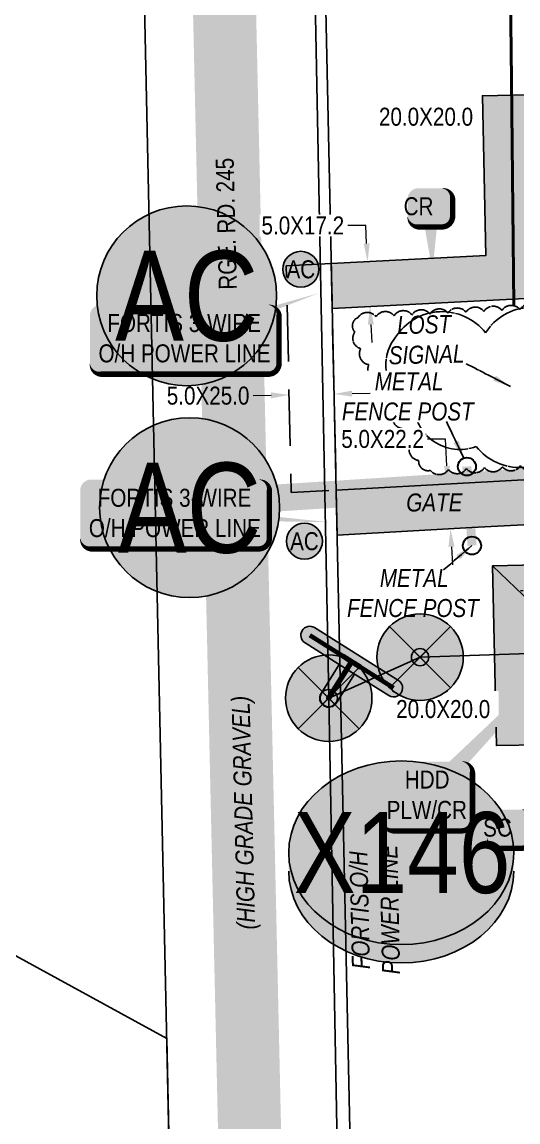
# Model space of a CAD drawing. Extents: x 88833 to 97610, y 5963373 to 5974710.
# Drawn here: x 95531.8 to 95586.8, y 5968629.4 to 5968751.6 of the extents above; entities that cross this region are included whole.
import ezdxf
from ezdxf.enums import TextEntityAlignment as Align

# ---------------------------------------------------------------- set-up
doc = ezdxf.new("R2010")
doc.units = 0
doc.header["$LTSCALE"] = 5
doc.header["$PDSIZE"] = 5
for name, pattern in [('0', [1, 1, 0]), ('COOP2', [10, 5, -1, 0, -1, 0, -1, 0, -1, 0, -1]), ('DASHDOT', [25.4, 12.7, -6.35, 0, -6.35]), ('DASHED4', [1.875, 1.25, -0.625])]:
    doc.linetypes.add(name, pattern=pattern)
doc.layers.get('Defpoints').update_dxf_attribs({"color": 9})
for name, color, linetype in [('Abandoned', 7, 'Continuous'), ('AS-POWER', 104, 'foc-POWER'), ('AS-POWER-EXISTING-PP', 72, 'Continuous'), ('AS-POWER-EXISTING-PP-1000', 72, 'Continuous'), ('AS-POWER-T-1000', 104, 'Continuous'), ('AS-ROADS', 254, 'Continuous'), ('AS-SYMBOL', 7, 'Continuous'), ('AS-SYMBOL-1000', 7, 'Continuous'), ('CG-NOTES', 7, 'Continuous'), ('CG-NOTES-1000', 7, 'Continuous'), ('F-RW', 190, 'Continuous'), ('L-ROAD-T-1000', 7, 'Continuous'), ('L-SEC', 7, 'Continuous'), ('P-APEX RECON PAY ITEMS-1000', 240, 'Continuous'), ('P-APEX RECON-10m BUFFER', 51, 'COOP2'), ('P-APEX RECON-WORK AREA', 104, 'Continuous'), ('P-CROSSINGS', 250, 'Continuous'), ('T-BUSH', 110, '0'), ('T-BUSH-1000', 110, '0')]:
    doc.layers.add(name, color=color, linetype=linetype)
for name, color, linetype, lineweight in [('AS-GENERAL', 48, 'Continuous', 18), ('AS-RECON EXISTING', 151, 'DASHDOT', 40), ('P-APEX RECON-TWS-T-1000', 104, 'Continuous', 9), ('T-TEXT-1000', 48, 'Continuous', 18)]:
    doc.layers.add(name, color=color, linetype=linetype, lineweight=lineweight)
doc.layers.add('AS-RECON EXISTING-T-1000', color=7, linetype='Continuous', true_color=0x7abdff)
doc.layers.add('AS-STRUCTURE-T-1000', color=7, linetype='Continuous', true_color=0x454545)
doc.layers.add('AS-STRUCTURE', color=7, linetype='Continuous', lineweight=30, true_color=0x595959)
doc.styles.add('1.8', font='ARIALN.TTF', dxfattribs={"height": 2})
doc.styles.add('100L', font='ARIALN.TTF', dxfattribs={"height": 10})
doc.styles.add('175L', font='ARIALN.TTF', dxfattribs={"height": 2})
doc.styles.add('80', font='ARIALN.TTF', dxfattribs={"height": 10})
doc.styles.add('80L', font='ARIALN.TTF', dxfattribs={"height": 10})
doc.styles.add('80LS', font='ARIALNI.TTF', dxfattribs={"height": 10})
doc.styles.add('Crossing', font='ARIALN.TTF', dxfattribs={"height": 10})
doc.styles.add('foc-LtypeFont', font='ARIALN.TTF', dxfattribs={"height": 7.349999999999999})
doc.linetypes.add('foc-POWER', pattern='A,6,-1,["P",foc-LtypeFont,S=0.2,R=0,X=-0.625,Y=-0.75],-1.239999999999999,4', length=12.24)
doc.dimstyles.new('Compass 1 000', dxfattribs={"dimtxt": 1.8, "dimasz": 2, "dimexe": 0.2, "dimexo": 0.0625, "dimgap": 0.5, "dimtad": 0, "dimtih": 1, "dimtoh": 1, "dimzin": 0, "dimdsep": 46, "dimtxsty": '1.8', "dimcen": 0.1, "dimse1": 1, "dimse2": 1, "dimclrd": 256, "dimclrt": 256, "dimaunit": 1, "dimadec": 4, "dimazin": 0, "dimtfac": 0.06, "dimtofl": 0, "dimtmove": 0, "dimatfit": 0, "dimfxl": 0.2, "dimtolj": 1, "dimtzin": 0, "dimlwd": -1, "dimarcsym": 0})

# ---------------------------------------------------------------- blocks, each defined once
blk = doc.blocks.new('POWERPOLE')
h = blk.add_hatch(color=255)
edge = h.paths.add_edge_path()
edge.add_arc((0, 0), 0.9600000000000002, 0, 360)
at = {"linetype": 'Continuous'}
for p, q in [((0.678822509938982, -0.678822509938982), (-0.678822509938982, 0.678822509938982)), ((-0.678822509938982, -0.678822509938982), (0.678822509938982, 0.678822509938982))]:
    blk.add_line(p, q, dxfattribs=at)
blk.add_circle((0, 0), 0.9600000000000002, dxfattribs=at)
blk = doc.blocks.new('*U540')
h = blk.add_hatch(color=255)
edge = h.paths.add_edge_path()
edge.add_line((-46.49999999999999, -20), (46.49999999999999, -20))
edge.add_arc((46.49999999999999, -14), 6, 270, 360)
edge.add_line((52.49999999999999, -14), (52.49999999999999, 12.5))
edge.add_arc((46.49999999999999, 12.5), 6, 0, 90)
edge.add_line((46.49999999999999, 18.5), (-46.49999999999999, 18.5))
edge.add_arc((-46.49999999999999, 12.5), 6, 90, 180)
edge.add_line((-52.49999999999999, 12.5), (-52.49999999999999, -14))
edge.add_arc((-46.49999999999999, -14), 6, 180, 270)
at = {"color": 104, "flags": 128}
blk.add_lwpolyline([(-46.49999999999999, -20, 3, 3, 0), (46.49999999999999, -20, 3, 3, 0.414213562373095), (52.49999999999999, -14, 3, 3, 0), (52.49999999999999, 12.5, 3, 0, 0.414213562373095), (46.49999999999999, 18.5, 0, 0, 0), (-46.49999999999999, 18.5, 0, 0, 0.414213562373095), (-52.49999999999999, 12.5, 0, 0, 0), (-52.49999999999999, -14, 0, 3, 0.414213562373095)], format="xyseb", close=True, dxfattribs=at)
blk.add_lwpolyline([(85.88314226520657, -5.189729909998276, 0, 7.5, 0), (-3.398394867633905e-15, 0, 0, 0, 0)], format="xyseb", dxfattribs=at)
at = {"color": 104, "style": '80'}
blk.add_attdef('ENTER_TEXT_001', (-26.84515688949523, -4.918144611186903), '', height=10, dxfattribs=at)
blk = doc.blocks.new('*U1053')
at = {"true_color": 0xffffa8}
h = blk.add_hatch(color=51, dxfattribs=at)
edge = h.paths.add_edge_path()
edge.add_line((-6.499999999999975, -11.5), (6.499999999999975, -11.5))
edge.add_arc((6.499999999999982, -5.499999999999993), 6.000000000000007, 269.9999999999999, 359.9999999999999)
edge.add_line((12.49999999999999, -5.5), (12.49999999999999, 4))
edge.add_arc((6.499999999999982, 3.999999999999993), 6.000000000000007, 6.361109362927026e-14, 90.00000000000007)
edge.add_line((6.499999999999975, 10), (-6.499999999999975, 10))
edge.add_arc((-6.499999999999982, 3.999999999999993), 6.000000000000007, 89.99999999999993, 179.9999999999999)
edge.add_line((-12.49999999999999, 4), (-12.49999999999999, -5.5))
edge.add_arc((-6.499999999999982, -5.499999999999993), 6.000000000000007, 180, 270.0000000000001)
at = {"color": 240, "flags": 128}
blk.add_lwpolyline([(-6.499999999999975, -11.5, 3, 3, 0), (6.499999999999975, -11.5, 3, 3, 0.4142135623730951), (12.49999999999999, -5.5, 3, 3, 0), (12.49999999999999, 4, 3, 0, 0.4142135623730951), (6.499999999999975, 10, 0, 0, 0), (-6.499999999999975, 10, 0, 0, 0.4142135623730951), (-12.49999999999999, 4, 0, 0, 0), (-12.49999999999999, -5.5, 0, 3, 0.4142135623730951)], format="xyseb", close=True, dxfattribs=at)
for points in [[(43.49771110056857, 1.778654896216068, 0, 9.999999999999988, 0), (0, 0, 4.999999999999994, 4.999999999999994, 0)], [(-0.9975861934179426, -11.43768851242966, 0, 10, 0), (0, 0, 5, 5, 0)]]:
    blk.add_lwpolyline(points, format="xyseb", dxfattribs=at)
at = {"color": 4, "style": '80'}
blk.add_attdef('OTHER_001', (-14.69645293315144, -5.003410641200546), '', height=10, dxfattribs=at)
blk = doc.blocks.new('*U1058')
h = blk.add_hatch(color=255)
h.dxf.hatch_style = 1
edge = h.paths.add_edge_path()
edge.add_arc((0.9311435407044504, -0.5856378630214918), 0.2, -122.16762554187358, 57.832374458126424, ccw=False)
edge.add_line((0.8246639292459974, -0.7549366886041192), (-0.2757784370410803, -0.06281921412417435))
edge.add_line((-0.2757784370410804, -0.06281921412417431), (-1.037623152162903, 0.4163390374388644))
edge.add_arc((-0.9311435407044504, 0.5856378630214918), 0.2, 57.832374458126424, 237.8323744581264, ccw=False)
edge.add_line((-0.8246639292459974, 0.7549366886041192), (1.037623152162903, -0.4163390374388644))
h = blk.add_hatch(color=255)
h.dxf.hatch_style = 1
edge = h.paths.add_edge_path()
edge.add_arc((-2.553030918113653, -4.059229088015852), 0.2000000000000005, 147.8323744581266, 327.8323744581264, ccw=False)
edge.add_line((-2.722329743696281, -3.952749476557399), (-0.2757784370410805, -0.06281921412417413))
edge.add_line((-0.2757784370410804, -0.06281921412417431), (0.06281921412417424, -0.2757784370410804))
edge.add_line((0.06281921412417425, -0.2757784370410804), (-2.383732092531025, -4.165708699474305))
at = {"color": 72, "const_width": 0.09999999999999999, "flags": 128}
for points in [[(-2.553030918113654, -4.059229088015851), (0, 0)], [(0.9311435407044504, -0.5856378630214919), (-0.9311435407044504, 0.5856378630214919)]]:
    blk.add_lwpolyline(points, dxfattribs=at)
at = {"color": 255}
blk.add_lwpolyline([(1.037623152162903, -0.4163390374388644, -0.9999999999999999), (0.8246639292459974, -0.7549366886041192), (-0.2757784370410804, -0.06281921412417431), (-1.037623152162903, 0.4163390374388644, -0.9999999999999999), (-0.8246639292459974, 0.7549366886041192)], format="xyb", close=True, dxfattribs=at)
at = {"color": 255, "flags": 128}
blk.add_lwpolyline([(-2.383732092531025, -4.165708699474305, -0.9999999999999999), (-2.722329743696281, -3.952749476557399), (-0.2757784370410804, -0.06281921412417431), (0.06281921412417425, -0.2757784370410804)], format="xyb", close=True, dxfattribs=at)
blk = doc.blocks.new('*U1059')
h = blk.add_hatch(color=255)
h.dxf.hatch_style = 1
edge = h.paths.add_edge_path()
edge.add_arc((0.9311435407038486, -0.5856378630224487), 0.2, -122.16762554193252, 57.83237445806742, ccw=False)
edge.add_line((0.8246639292452217, -0.7549366886049667), (-0.275778437041145, -0.06281921412389091))
edge.add_line((-0.275778437041145, -0.06281921412389092), (-1.037623152162476, 0.4163390374399308))
edge.add_arc((-0.9311435407038486, 0.5856378630224487), 0.2, 57.83237445806742, 237.83237445806742, ccw=False)
edge.add_line((-0.8246639292452217, 0.7549366886049667), (1.037623152162475, -0.4163390374399307))
h = blk.add_hatch(color=255)
h.dxf.hatch_style = 1
edge = h.paths.add_edge_path()
edge.add_arc((-0.5106061836238969, -0.81184581760317), 0.2, 147.8323744580674, 327.8323744580674, ccw=False)
edge.add_line((-0.6799050092064147, -0.7053662061445429), (-0.275778437041145, -0.06281921412389091))
edge.add_line((-0.275778437041145, -0.06281921412389092), (0.06281921412389085, -0.275778437041145))
edge.add_line((0.06281921412389087, -0.275778437041145), (-0.341307358041379, -0.918325429061797))
at = {"color": 255}
blk.add_lwpolyline([(1.037623152162476, -0.4163390374399308, -0.9999999999999999), (0.8246639292452217, -0.7549366886049667), (-0.275778437041145, -0.06281921412389092), (-1.037623152162476, 0.4163390374399308, -0.9999999999999999), (-0.8246639292452217, 0.7549366886049667)], format="xyb", close=True, dxfattribs=at)
at = {"color": 72, "const_width": 0.1, "flags": 128}
for points in [[(0.9311435407038487, -0.5856378630224487), (-0.9311435407038487, 0.5856378630224487)], [(-0.5106061836238969, -0.81184581760317), (0, 0)]]:
    blk.add_lwpolyline(points, dxfattribs=at)
at = {"color": 255, "flags": 128}
blk.add_lwpolyline([(-0.341307358041379, -0.918325429061797, -0.9999999999999999), (-0.6799050092064147, -0.7053662061445429), (-0.275778437041145, -0.06281921412389092), (0.06281921412389087, -0.275778437041145)], format="xyb", close=True, dxfattribs=at)
blk = doc.blocks.new('*U1060')
at = {"true_color": 0xffffa8}
h = blk.add_hatch(color=51, dxfattribs=at)
edge = h.paths.add_edge_path()
edge.add_line((-18.99999999999998, -20), (18.99999999999998, -20))
edge.add_arc((18.99999999999998, -13.99999999999999), 6.000000000000007, 269.9999999999999, 359.9999999999999)
edge.add_line((24.99999999999999, -14), (24.99999999999999, 12.5))
edge.add_arc((18.99999999999998, 12.49999999999999), 6.000000000000007, 6.785183320455494e-14, 90.00000000000007)
edge.add_line((18.99999999999998, 18.5), (-18.99999999999998, 18.5))
edge.add_arc((-18.99999999999998, 12.49999999999999), 6.000000000000007, 89.99999999999993, 179.9999999999999)
edge.add_line((-24.99999999999999, 12.5), (-24.99999999999999, -14))
edge.add_arc((-18.99999999999998, -13.99999999999999), 6.000000000000007, 180, 270.0000000000001)
at = {"color": 240, "flags": 128}
for points in [[(86.89554972613851, 89.20557821684015, 0, 9.999999999999986, 0), (0, 0, 4.999999999999993, 4.999999999999993, 0)], [(-0.9975861934179426, -11.43768851242966, 0, 10, 0), (0, 0, 5, 5, 0)]]:
    blk.add_lwpolyline(points, format="xyseb", dxfattribs=at)
blk.add_lwpolyline([(-18.99999999999998, -20, 3, 3, 0), (18.99999999999998, -20, 3, 3, 0.4142135623730951), (24.99999999999999, -14, 3, 3, 0), (24.99999999999999, 12.5, 3, 0, 0.4142135623730951), (18.99999999999998, 18.5, 0, 0, 0), (-18.99999999999998, 18.5, 0, 0, 0.4142135623730951), (-24.99999999999999, 12.5, 0, 0, 0), (-24.99999999999999, -14, 0, 3, 0.4142135623730951)], format="xyseb", close=True, dxfattribs=at)
at = {"color": 4, "style": '80'}
blk.add_attdef('OTHER_001', (-14.69645293315144, -5.003410641200546), '', height=10, dxfattribs=at)
blk = doc.blocks.new('*D1062')
at = {"layer": 'Defpoints', "color": 0, "transparency": 16777216}
for p in [(95576.65690424369, 5968700.166071752), (95579.05481399235, 5968700.299047431), (95576.93353280379, 5968695.177713525)]:
    blk.add_point(p, dxfattribs=at)
at = {"layer": 'P-APEX RECON-TWS-T-1000', "transparency": 16777216}
for p, q in [((95578.7783929648, 5968705.283663286), (95576.7783929648, 5968705.283663286)), ((95578.94407447579, 5968702.295979267), (95578.7783929648, 5968705.283663286)), ((95579.442182069, 5968693.313757367), (95579.55292158556, 5968691.316825531))]:
    blk.add_line(p, q, dxfattribs=at)
for points in [[(95579.27689644851, 5968702.314435853), (95578.61125250306, 5968702.27752268), (95579.05481399235, 5968700.299047431)], [(95579.77500404173, 5968693.332213953), (95579.10936009628, 5968693.295300781), (95579.33144255244, 5968695.310689204)]]:
    blk.add_solid(points, dxfattribs=at)
at = {"layer": 'P-APEX RECON-TWS-T-1000', "transparency": 16777216, "insert": (95571.79817468475, 5968705.283663287), "char_height": 2, "attachment_point": 5, "style": '1.8', "bg_fill": 3, "box_fill_scale": 1.1, "bg_fill_color": 256, "bg_fill_true_color": 13158600, "bg_fill_transparency": 0}
blk.add_mtext('\\A1;5.0X22.2', dxfattribs=at)
blk = doc.blocks.new('Access_Point')
h = blk.add_hatch(color=255)
h.dxf.hatch_style = 1
edge = h.paths.add_edge_path()
edge.add_arc((0, 0), 9.991818388100018, 0, 360)
at = {"color": 170}
blk.add_circle((0, 0), 9.991818388100018, dxfattribs=at)
at = {"color": 170, "style": '175L'}
blk.add_text('AC', height=10, dxfattribs=at).set_placement((0, 0), align=Align.MIDDLE_CENTER)
blk = doc.blocks.new('*D1065')
at = {"layer": 'Defpoints', "color": 0, "transparency": 16777216}
for p in [(95569.77112757176, 5968724.977474689), (95570.13334420294, 5968724.996428196), (95570.03219448566, 5968719.988277836)]:
    blk.add_point(p, dxfattribs=at)
at = {"layer": 'P-APEX RECON-TWS-T-1000', "transparency": 16777216}
for p, q in [((95569.92432439799, 5968728.990963303), (95567.92432439799, 5968728.990963303)), ((95570.02883430046, 5968726.99369575), (95569.92432439799, 5968728.990963303)), ((95570.49892101932, 5968718.00996379), (95570.6034309218, 5968716.012696236))]:
    blk.add_line(p, q, dxfattribs=at)
for points in [[(95570.36171222606, 5968727.011114066), (95569.69595637493, 5968726.976277432), (95570.13334420294, 5968724.996428196)], [(95570.83179894491, 5968718.027382107), (95570.16604309378, 5968717.992545472), (95570.39441111684, 5968720.007231344)]]:
    blk.add_solid(points, dxfattribs=at)
at = {"layer": 'P-APEX RECON-TWS-T-1000', "transparency": 16777216, "insert": (95562.94410611631, 5968728.990963302), "char_height": 2, "attachment_point": 5, "style": '1.8', "bg_fill": 3, "box_fill_scale": 1.1, "bg_fill_color": 256, "bg_fill_true_color": 13158600, "bg_fill_transparency": 0}
blk.add_mtext('\\A1;5.0X17.2', dxfattribs=at)
blk = doc.blocks.new('*U1066')
at = {"true_color": 0xffffa8}
h = blk.add_hatch(color=51, dxfattribs=at)
edge = h.paths.add_edge_path()
edge.add_line((-6.499999999999975, -11.5), (6.499999999999975, -11.5))
edge.add_arc((6.499999999999982, -5.499999999999993), 6.000000000000007, 269.9999999999999, 359.9999999999999)
edge.add_line((12.49999999999999, -5.5), (12.49999999999999, 4))
edge.add_arc((6.499999999999982, 3.999999999999993), 6.000000000000007, 6.361109362927026e-14, 90.00000000000007)
edge.add_line((6.499999999999975, 10), (-6.499999999999975, 10))
edge.add_arc((-6.499999999999982, 3.999999999999993), 6.000000000000007, 89.99999999999993, 179.9999999999999)
edge.add_line((-12.49999999999999, 4), (-12.49999999999999, -5.5))
edge.add_arc((-6.499999999999982, -5.499999999999993), 6.000000000000007, 180, 270.0000000000001)
at = {"color": 240, "flags": 128}
blk.add_lwpolyline([(-6.499999999999975, -11.5, 3, 3, 0), (6.499999999999975, -11.5, 3, 3, 0.4142135623730951), (12.49999999999999, -5.5, 3, 3, 0), (12.49999999999999, 4, 3, 0, 0.4142135623730951), (6.499999999999975, 10, 0, 0, 0), (-6.499999999999975, 10, 0, 0, 0.4142135623730951), (-12.49999999999999, 4, 0, 0, 0), (-12.49999999999999, -5.5, 0, 3, 0.4142135623730951)], format="xyseb", close=True, dxfattribs=at)
for points in [[(-0.9975861934179426, -11.43768851242966, 0, 10, 0), (0, 0, 5, 5, 0)], [(1.278293657824691, -36.04948878714624, 0, 9.999999999999993, 0), (0, 0, 4.999999999999996, 4.999999999999996, 0)]]:
    blk.add_lwpolyline(points, format="xyseb", dxfattribs=at)
at = {"color": 4, "style": '80'}
blk.add_attdef('OTHER_001', (-14.69645293315144, -5.003410641200546), '', height=10, dxfattribs=at)
blk = doc.blocks.new('xing2')
h = blk.add_hatch(color=50)
h.dxf.hatch_style = 1
edge = h.paths.add_edge_path()
edge.add_ellipse((0, 0), major_axis=(-12.5, 0), ratio=0.8162973455633619, start_angle=0, end_angle=360)
h = blk.add_hatch(color=250)
h.dxf.hatch_style = 1
edge = h.paths.add_edge_path()
edge.add_ellipse((0, -2.047489049626165), major_axis=(-12.5, 0), ratio=0.8162973455633619, start_angle=0, end_angle=180)
edge.add_line((12.5, -2.047489049626165), (12.5, 0))
edge.add_ellipse((0, 0), major_axis=(-12.5, 0), ratio=0.8162973455633619, start_angle=0, end_angle=180, ccw=False)
edge.add_line((-12.5, 0), (-12.5, -2.047489049626165))
at = {"color": 250}
blk.add_ellipse((0, 0), major_axis=(-12.5, 0), ratio=0.8162973455633619, dxfattribs=at)
blk.add_ellipse((0, -2.047489049626165), major_axis=(-12.5, 0), ratio=0.8162973455633619, start_param=0, end_param=3.141592653589793, dxfattribs=at)
at = {"color": 250, "style": 'Crossing'}
blk.add_attdef('CROSSING', text='', height=9, dxfattribs=at).set_placement((0.08916442567715421, 0.0199513138486509), align=Align.MIDDLE_CENTER)
at = {"color": 250, "style": 'Crossing', "flags": 1}
for tag, p in [('OWNER', (0.08916442567715421, -12.49201765665748)), ('DESCRIPTION', (0.08916442567715421, -25.770021277247)), ('LOCATION', (0.08916442567715421, -39.30337514164421)), ('DWG_REF', (0.08916442567715421, -52.83672900604233))]:
    blk.add_attdef(tag, text='', height=9, dxfattribs=at).set_placement(p, align=Align.MIDDLE_CENTER)
blk = doc.blocks.new('*U1126')
h = blk.add_hatch(color=255)
edge = h.paths.add_edge_path()
edge.add_line((-46.49999999999999, -20), (46.49999999999999, -20))
edge.add_arc((46.49999999999999, -14), 6, 270, 360)
edge.add_line((52.49999999999999, -14), (52.49999999999999, 12.5))
edge.add_arc((46.49999999999999, 12.5), 6, 0, 90)
edge.add_line((46.49999999999999, 18.5), (-46.49999999999999, 18.5))
edge.add_arc((-46.49999999999999, 12.5), 6, 90, 180)
edge.add_line((-52.49999999999999, 12.5), (-52.49999999999999, -14))
edge.add_arc((-46.49999999999999, -14), 6, 180, 270)
at = {"color": 104, "flags": 128}
blk.add_lwpolyline([(74.65416663360443, 25.03589157479877, 0, 7.500000000000002, 0), (-3.398394867633905e-15, 0, 0, 0, 0)], format="xyseb", dxfattribs=at)
blk.add_lwpolyline([(-46.49999999999999, -20, 3, 3, 0), (46.49999999999999, -20, 3, 3, 0.414213562373095), (52.49999999999999, -14, 3, 3, 0), (52.49999999999999, 12.5, 3, 0, 0.414213562373095), (46.49999999999999, 18.5, 0, 0, 0), (-46.49999999999999, 18.5, 0, 0, 0.414213562373095), (-52.49999999999999, 12.5, 0, 0, 0), (-52.49999999999999, -14, 0, 3, 0.414213562373095)], format="xyseb", close=True, dxfattribs=at)
at = {"color": 104, "style": '80'}
blk.add_attdef('ENTER_TEXT_001', (-26.84515688949523, -4.918144611186903), '', height=10, dxfattribs=at)
blk = doc.blocks.new('*D1231')
at = {"layer": 'Defpoints', "color": 0, "transparency": 16777216}
for p in [(95561.41672817097, 5968710.180598882), (95561.5130919319, 5968705.686400985), (95566.50796639855, 5968705.793500161)]:
    blk.add_point(p, dxfattribs=at)
at = {"layer": 'P-APEX RECON-TWS-T-1000', "transparency": 16777216}
for p, q in [((95559.41718776393, 5968710.137725106), (95557.41764735692, 5968710.09485133)), ((95568.41114304465, 5968710.330571834), (95570.41068345169, 5968710.37344561))]:
    blk.add_line(p, q, dxfattribs=at)
for points in [[(95559.41004213462, 5968710.47098184), (95559.42433339325, 5968709.804468372), (95561.41672817097, 5968710.180598882)], [(95568.40399741534, 5968710.663828568), (95568.41828867397, 5968709.997315099), (95566.41160263761, 5968710.287698057)]]:
    blk.add_solid(points, dxfattribs=at)
at = {"layer": 'P-APEX RECON-TWS-T-1000', "transparency": 16777216, "insert": (95552.43333630645, 5968710.094851331), "char_height": 2, "attachment_point": 5, "style": '1.8'}
blk.add_mtext('\\A1;5.0X25.0 ', dxfattribs=at)

msp = doc.modelspace()

# ---------------------------------------------------------------- hatches: boundary and pattern name
at = {"layer": 'P-APEX RECON-10m BUFFER', "transparency": 33554687}
h = msp.add_hatch(color=256, dxfattribs=at)
h.dxf.hatch_style = 1
h.paths.add_polyline_path([(95579.07590869212, 5969153.571665782), (95556.92364993364, 5969152.785342545), (95557.03075966978, 5969147.789975538), (95579.18438073868, 5969148.576347132), (95579.426588524, 5969137.422274676), (95574.43184144008, 5969137.309467065), (95574.88307199696, 5969117.330471863), (95579.85683225033, 5969117.442805471), (95580.7009733085, 5969078.06061776), (95581.12922408176, 5969058.081116776), (95581.68366310319, 5969032.214279834), (95582.11190583475, 5969012.234778668), (95587.87155286272, 5968743.518909005), (95582.87667755362, 5968743.411849135), (95583.25667404146, 5968725.683125338), (95566.10074523572, 5968724.785416644), (95566.20789536291, 5968719.788165873), (95588.35535244127, 5968720.947063476), (95588.78671564384, 5968700.821392818), (95581.41835130546, 5968700.430116993), (95566.64053866013, 5968699.61061589), (95566.74769962108, 5968694.612859876), (95581.68912904055, 5968695.441434308), (95588.89382676462, 5968695.824019088), (95588.99036838565, 5968691.319775652), (95583.99549270922, 5968691.212718073), (95584.42372299636, 5968671.23321664), (95589.4185968902, 5968671.340274179), (95589.7047050859, 5968657.991526085), (95639.05253015143, 5968542.678117668), (95637.17861766314, 5968541.876302142), (95639.14392405296, 5968537.283210569), (95602.02545741314, 5968521.080005091), (95600.06015111115, 5968525.673096457), (95581.68729834723, 5968517.811662733), (95589.54873206078, 5968499.43880998), (95593.07071600053, 5968500.945807485), (95595.20305654393, 5968401.456646387), (95590.20818112243, 5968401.349591757), (95590.42451076476, 5968391.256244011), (95573.26161366618, 5968390.817962147), (95573.47581381026, 5968380.828129546), (95597.38368372721, 5968381.43865503), (95597.29386561968, 5968374.108318458), (95590.46529912936, 5968374.185948419), (95577.61823609192, 5968375.140464794), (95573.6028680456, 5968374.902594134), (95573.71004350598, 5968369.904161875), (95577.5807047959, 5968370.133460098), (95590.25160384766, 5968369.192032436), (95602.22835594635, 5968369.05587576), (95602.38232582911, 5968381.621839261), (95610.61590133025, 5968381.798308603), (95610.18768280845, 5968401.77781029), (95605.19280738693, 5968401.670755659), (95602.974232916, 5968505.183355283), (95607.9215848247, 5968507.300243693), (95605.95627852353, 5968511.893335058), (95643.0747451631, 5968528.096540538), (95645.0400513767, 5968523.503449378), (95663.41290414061, 5968531.364883091), (95655.55147042706, 5968549.737735855), (95648.23895654628, 5968546.60883453), (95600.69818843696, 5968657.699607076), (95644.82741226837, 5968659.24345094), (95647.6488502173, 5968660.813426751), (95642.79034904268, 5968669.544745736), (95642.07236063614, 5968669.145224481), (95599.49191243986, 5968667.655563924), (95599.40834760702, 5968671.554389323), (95604.40322443019, 5968671.661446926), (95603.97499414305, 5968691.64094836), (95598.98011910275, 5968691.533890796), (95598.87680445376, 5968696.354136446), (95662.15968198162, 5968699.714591899), (95661.89475581542, 5968704.703585304), (95598.76969333312, 5968701.351510176), (95598.28954009539, 5968723.753527482), (95603.2844183167, 5968723.860587415), (95602.85617878943, 5968743.840088662), (95597.86130348059, 5968743.733028779), (95591.82534477103, 5969025.340197752), (95591.11897459245, 5969058.295241529), (95590.69072381915, 5969078.274742534), (95589.8463364632, 5969117.668420899), (95594.86206720963, 5969117.78170242), (95594.41083665275, 5969137.760697632), (95589.4160895692, 5969137.647890032), (95588.87869774784, 5969162.395687539), (95578.88911757685, 5969162.173708169)])

# ---------------------------------------------------------------- linework, layer by layer
at = {"layer": 'Abandoned', "color": 6, "flags": 128}
msp.add_lwpolyline([(95604.40322443019, 5968671.661446926), (95583.99549270922, 5968691.212718073)], dxfattribs=at)
at = {"layer": 'AS-GENERAL', "const_width": 0.9992045070000001, "flags": 128}
msp.add_lwpolyline([(95581.15, 5968702.23), (95581.72000000016, 5968693.45)], dxfattribs=at)
at = {"layer": 'AS-POWER', "flags": 128}
for points in [[(95565.8190000002, 5968676.508), (95556.7840000002, 5969140.215), (95556.7810000002, 5969159.393)], [(95577.2180000002, 5968176.262), (95572.316, 5968358.613), (95569.806, 5968464.098), (95565.8190000002, 5968676.508)]]:
    msp.add_lwpolyline(points, dxfattribs=at)
at = {"layer": 'AS-RECON EXISTING', "flags": 128}
msp.add_lwpolyline([(96443.23107136146, 5969962.039690073), (96378.89512147404, 5969960.669800242), (95707.63116768404, 5969946.366799091), (95683.1081960586, 5969945.844789578), (95666.95829784937, 5969945.500547256), (95658.25079489927, 5969944.742181267), (95647.18191004446, 5969944.051190594), (95634.9065616658, 5969943.888606846), (95629.93213162082, 5969943.351000334), (95625.92431737467, 5969942.977479461), (95623.87395151978, 5969943.132865183), (95610.95069031681, 5969942.137034731), (95606.49378265513, 5969942.055035368), (95597.20565423512, 5969941.360783096), (95592.41875868745, 5969940.826594333), (95580.67152195526, 5969940.540414521), (95576.62153129712, 5969940.421149239), (95573.36449181124, 5969940.275575546), (95571.14990243816, 5969939.984658152), (95567.82034078473, 5969938.807509243), (95564.0516131197, 5969935.118918686), (95562.62064695382, 5969932.77300192), (95561.94768890213, 5969930.363125722), (95561.78625369989, 5969924.135079493), (95562.1726776156, 5969914.173756158), (95562.18749280213, 5969910.496395976), (95562.12787671671, 5969907.09761722), (95562.34044155819, 5969894.745201486), (95562.72717589645, 5969872.31755605), (95563.01773376191, 5969855.538946831), (95563.39297221234, 5969834.960665872), (95563.73196003903, 5969814.917695257), (95564.05028987005, 5969799.823984936), (95564.62087743409, 5969772.16361782), (95565.48643807058, 5969741.995351992), (95565.92248571102, 5969719.566336738), (95566.29430707783, 5969699.8708139), (95567.0144596161, 5969677.875328459), (95567.76655176096, 5969657.560504632), (95568.86230145411, 5969632.244272095), (95569.81045569625, 5969604.09943183), (95570.42534895103, 5969587.062463587), (95570.79944350474, 5969574.211802543), (95571.06805887626, 5969561.331258892), (95571.19110842273, 5969537.16267609), (95571.50347554016, 5969524.172488231), (95571.82777084982, 5969497.670570024), (95572.27246401014, 5969469.861111279), (95572.70421282735, 5969437.182711984), (95573.03011745604, 5969414.452458556), (95573.18132618988, 5969384.733977722), (95573.8585649981, 5969349.801428119), (95575.28199963851, 5969300.738967312), (95575.99224941115, 5969282.024019615), (95576.65819205547, 5969258.380193367), (95577.2118210188, 5969217.496993172), (95577.68940396004, 5969197.756463497), (95578.02350029862, 5969182.103485402), (95578.10934890638, 5969161.017785717), (95578.59097363747, 5969154.256616638), (95578.84684325349, 5969148.567666431), (95579.13331006943, 5969138.779534956), (95579.41920936237, 5969121.552926558), (95580.00979920557, 5969083.400207871), (95580.37516816845, 5969053.719185846), (95579.93131684832, 5969040.200061504), (95580.23722088596, 5969024.389696428), (95580.83765888063, 5969000.326274779), (95581.40353444884, 5968967.596922782), (95582.38784920883, 5968942.038739154), (95582.65450998915, 5968929.361770713), (95582.74329686713, 5968906.107613568), (95583.34108661363, 5968880.990054008), (95584.00032260793, 5968866.921283829), (95584.55423428508, 5968845.975016963), (95585.09088862466, 5968823.057702783), (95585.12055641985, 5968804.219194406), (95585.48274082669, 5968783.865654455), (95585.92468702255, 5968760.36923851), (95586.08970217023, 5968745.185798235), (95586.38975814711, 5968716.821142538), (95585.99907862795, 5968711.113154478), (95585.79075166126, 5968708.02722203), (95586.10304989401, 5968701.286018784), (95586.18767104344, 5968696.665550003), (95586.74609923111, 5968692.13467993), (95587.28370868899, 5968688.189844866), (95587.29158912516, 5968683.349461828), (95587.25392498166, 5968676.978433851), (95587.52777408223, 5968665.199951393), (95587.93788344886, 5968649.758186901), (95588.37057873003, 5968641.169286732), (95588.50958410214, 5968629.919161922), (95587.83856634465, 5968625.769327704), (95587.73022514692, 5968613.700685015), (95586.77662335723, 5968600.947131876), (95587.47554367609, 5968592.711071406), (95588.4504486962, 5968588.175328853), (95589.86530123063, 5968579.124906232), (95590.25705971543, 5968570.240352631), (95590.05251573221, 5968555.368025705), (95590.80187394292, 5968547.414113823), (95591.53698913296, 5968527.404446865), (95591.96483072893, 5968513.34954345), (95592.5635212695, 5968490.74111328), (95593.30858046064, 5968474.150567258), (95593.29192952796, 5968474.049717676), (95593.59307612616, 5968452.620593864), (95594.0354989312, 5968438.56311368), (95594.69228467766, 5968420.184442612), (95594.88766063804, 5968411.140493824), (95594.73509404321, 5968404.05132981), (95594.87459889453, 5968392.117225828), (95595.06022714701, 5968384.279672747), (95595.0744075473, 5968378.717211448), (95595.1986646194, 5968377.133397548), (95594.83336505645, 5968368.585483124), (95593.7212341931, 5968365.840408462), (95592.39507327425, 5968364.570259781), (95586.19159070228, 5968364.109497836), (95580.60959681614, 5968363.412276389), (95577.44172710774, 5968363.316612125), (95568.11548425996, 5968364.390395028), (95548.70404753994, 5968363.799132201), (95541.99225180245, 5968364.192714727), (95538.89003560369, 5968363.973933568), (95536.29473054023, 5968361.845538989), (95534.01817253795, 5968354.694149311), (95533.67315377688, 5968349.216084368), (95534.03313231886, 5968341.47889438), (95534.22543904226, 5968334.586647143), (95533.954669713, 5968326.027936635), (95534.09867588332, 5968312.180951917), (95535.077708966, 5968296.101488887), (95534.91675188606, 5968288.722292244), (95535.74578748908, 5968280.187928058), (95536.42128566472, 5968268.069604536), (95536.49234748149, 5968259.797694736), (95536.90486191741, 5968254.265702033), (95537.18908108788, 5968242.486431281), (95537.48384885123, 5968235.141944295), (95537.80165032182, 5968230.113610615), (95536.5995616241, 5968221.21799354), (95537.77369456943, 5968202.662484748), (95537.67057267783, 5968199.920338341), (95537.90496827161, 5968191.455989772), (95537.95130706757, 5968174.369995344), (95537.78842697624, 5968167.173449822), (95538.02843129892, 5968155.609166286), (95538.35879498438, 5968142.728109096), (95538.50686311976, 5968128.388634975), (95540.1792256869, 5968117.498837717), (95539.9416727352, 5968108.001419474), (95540.02889308869, 5968097.506186142), (95540.27997982127, 5968086.962792905), (95540.15866356157, 5968074.888911141), (95541.0543333677, 5968063.436529986), (95541.38511836664, 5968051.459822084), (95541.59848481049, 5968036.651579544), (95541.97923132694, 5968021.669960966), (95542.14603250122, 5968006.58062161), (95542.62488206082, 5967991.489145591), (95542.93101836796, 5967982.319668468), (95543.15964299502, 5967973.791114684), (95543.03863872604, 5967970.532204398), (95543.19287099072, 5967968.874095585)], dxfattribs=at)
at = {"layer": 'AS-ROADS', "flags": 128}
for points, const_width in [([(95670.90577459798, 5963393.09553819), (95651.05223321918, 5964316.404550116), (95634.4655949896, 5965117.394831595), (95616.08780086598, 5965910.258436801), (95601.47620556291, 5966746.266054693), (95571.821598412, 5967965.840892456), (95524.57472972738, 5970082.85166653)], 7.000000000000012), ([(95556.90687950079, 5968698.536873695), (95582.88183673404, 5968700.193819949), (95619.93154330428, 5968702.566220057), (95662.39288186523, 5968704.125094551), (95668.07519632684, 5968704.756070056)], 2.997613521000005)]:
    msp.add_lwpolyline(points, dxfattribs=dict(at, const_width=const_width))
at = {"layer": 'AS-STRUCTURE'}
for centre in [(95581.15, 5968702.23), (95581.72000000016, 5968693.45)]:
    msp.add_circle(centre, 0.9992045070000001, dxfattribs=at)
at = {"layer": 'F-RW', "flags": 128}
msp.add_lwpolyline([(95158.74470858152, 5969253.19683723), (95219.166, 5969153.275), (95521.667, 5968653.024), (95547.83754836247, 5968638.71906999), (95548.43999401237, 5968610.622304623), (95504.22200000021, 5968634.79), (95191.121, 5969152.574), (95130.76277371387, 5969252.385094486)], dxfattribs=at)
at = {"layer": 'L-SEC', "flags": 128}
for points in [[(95573.90437485372, 5968360.840967081), (95556.75437485352, 5969160.679967081)], [(95553.8050000002, 5968360.41), (95536.655, 5969160.249)]]:
    msp.add_lwpolyline(points, dxfattribs=at)
at = {"layer": 'P-APEX RECON-WORK AREA', "flags": 128}
msp.add_lwpolyline([(95582.11190583475, 5969012.234778668), (95587.87155286272, 5968743.518909005), (95582.87667755362, 5968743.411849135), (95583.25667404146, 5968725.683125338), (95566.10074523572, 5968724.785416644), (95566.20789536291, 5968719.788165873), (95588.35535244127, 5968720.947063476), (95588.78671564384, 5968700.821392818), (95581.41835130546, 5968700.430116993), (95566.64053866013, 5968699.61061589), (95566.74769962108, 5968694.612859876), (95581.68912904055, 5968695.441434308), (95588.89382676462, 5968695.824019088), (95588.99036838565, 5968691.319775652), (95583.99549270922, 5968691.212718073), (95584.42372299636, 5968671.23321664), (95589.4185968902, 5968671.340274179), (95589.7047050859, 5968657.991526085), (95639.05253015143, 5968542.678117668)], dxfattribs=at)
at = {"layer": 'T-BUSH', "flags": 128}
msp.add_lwpolyline([(95623.14196497868, 5968719.034476258, 0.52056705), (95613.1619723375, 5968718.543852614, 0.52056705), (95603.18197969615, 5968718.053228971, 0.52056705), (95593.20198705481, 5968717.562605318, 0.52056705), (95583.22199441347, 5968717.071981683, 0.52056705), (95573.24200177212, 5968716.58135804, 0.52056705), (95575.23214268095, 5968709.211232813, 0.52056705), (95582.19439441535, 5968704.463643243, 0.52056705), (95592.17305898022, 5968704.980574743, 0.52056705), (95602.15172354493, 5968705.497506262, 0.52056705), (95612.13038810964, 5968706.014437771, 0.52056705), (95622.10905267435, 5968706.531369281, 0.52056705), (95632.08325652835, 5968707.126482616, 0.52056705), (95642.0559602542, 5968707.747888342, 0.52056705), (95651.28513671622, 5968709.336886141, 0.52056705), (95643.83370253918, 5968711.366269161, 0.52056705), (95633.87822139975, 5968710.512243422, 0.52056705), (95631.60403823959, 5968717.62435998, 0.52056705)], format="xyb", close=True, dxfattribs=at)
at = {"layer": 'T-BUSH-1000', "flags": 128}
msp.add_lwpolyline([(95622.96423038866, 5968721.426725589, 0.52056705), (95620.96823186049, 5968721.328600859, 0.52056705), (95618.97223333221, 5968721.230476131, 0.52056705), (95616.97623480394, 5968721.132351402, 0.52056705), (95614.98023627559, 5968721.034226674, 0.52056705), (95612.98423774731, 5968720.936101939, 0.52056705), (95610.98823921914, 5968720.837977217, 0.52056705), (95608.99224069086, 5968720.739852487, 0.52056705), (95606.9962421625, 5968720.641727753, 0.52056705), (95605.00024363422, 5968720.54360303, 0.52056705), (95603.00424510604, 5968720.445478301, 0.52056705), (95601.00824657778, 5968720.347353573, 0.52056705), (95599.0122480495, 5968720.249228844, 0.52056705), (95597.01624952114, 5968720.151104115, 0.52056705), (95595.02025099286, 5968720.052979387, 0.52056705), (95593.02425246469, 5968719.954854658, 0.52056705), (95591.02825393641, 5968719.856729924, 0.52056705), (95589.03225540806, 5968719.758605201, 0.52056705), (95587.03625687979, 5968719.660480472, 0.52056705), (95585.04025835161, 5968719.562355742, 0.52056705), (95583.04425982333, 5968719.464231015, 0.52056705), (95581.04826129506, 5968719.366106286, 0.52056705), (95579.0522627667, 5968719.267981558, 0.52056705), (95577.05626423842, 5968719.169856829, 0.52056705), (95575.06026571026, 5968719.0717321, 0.52056705), (95573.06426718198, 5968718.973607372, 0.52056705), (95571.06826865362, 5968718.875482643, 0.52056705), (95569.07227012534, 5968718.777357908, 0.52056705), (95568.71816581956, 5968717.163646219, 0.52056705), (95569.36363578393, 5968715.318152567, 0.52056705), (95570.2836650371, 5968713.544121915, 0.52056705), (95571.20369429048, 5968711.770091261, 0.52056705), (95572.12372354377, 5968709.996060607, 0.52056705), (95573.04375279695, 5968708.222029953, 0.52056705), (95573.96378205033, 5968706.4479993, 0.52056705), (95574.88381130362, 5968704.673968646, 0.52056705), (95575.8038405568, 5968702.899937992, 0.52056705), (95577.10948580594, 5968701.798919838, 0.52056705), (95579.10521871898, 5968701.902306134, 0.52056705), (95581.10095163183, 5968702.005692442, 0.52056705), (95583.09668454486, 5968702.109078743, 0.52056705), (95585.0924174578, 5968702.212465046, 0.52056705), (95587.08815037065, 5968702.315851348, 0.52056705), (95589.08388328367, 5968702.41923765, 0.52056705), (95591.07961619653, 5968702.522623952, 0.52056705), (95593.07534910957, 5968702.626010248, 0.52056705), (95595.0710820224, 5968702.729396556, 0.52056705), (95597.06681493545, 5968702.832782858, 0.52056705), (95599.06254784839, 5968702.93616916, 0.52056705), (95601.05828076122, 5968703.039555462, 0.52056705), (95603.05401367426, 5968703.142941765, 0.52056705), (95605.04974658712, 5968703.246328066, 0.52056705), (95607.04547950014, 5968703.349714369, 0.52056705), (95609.041212413, 5968703.453100665, 0.52056705), (95611.03694532602, 5968703.556486972, 0.52056705), (95613.03267823896, 5968703.659873274, 0.52056705), (95615.02841115181, 5968703.763259576, 0.52056705), (95617.02414406484, 5968703.866645878, 0.52056705), (95619.01987697769, 5968703.970032181, 0.52056705), (95621.01560989073, 5968704.073418482, 0.52056705), (95623.01134280357, 5968704.176804778, 0.52056705), (95625.00692628809, 5968704.282810079, 0.52056705), (95627.00146703326, 5968704.40709123, 0.52056705), (95628.99600777843, 5968704.531372375, 0.52056705), (95630.99054852352, 5968704.65565352, 0.52056705), (95632.9850892687, 5968704.77993466, 0.52056705), (95634.97963001397, 5968704.904215812, 0.52056705), (95636.97417075913, 5968705.028496956, 0.52056705), (95638.9687115043, 5968705.152778101, 0.52056705), (95640.96325224939, 5968705.277059241, 0.52056705), (95642.95779299457, 5968705.401340392, 0.52056705), (95644.95233373984, 5968705.525621537, 0.52056705), (95646.94687448502, 5968705.649902683, 0.52056705), (95648.92956197792, 5968705.887079267, 0.52056705), (95650.90642107037, 5968706.179768043, 0.52056705), (95652.88328016273, 5968706.472456813, 0.52056705), (95653.77996845804, 5968707.646510842, 0.52056705), (95653.67006253038, 5968709.641895336, 0.52056705), (95653.56015660253, 5968711.637279829, 0.52056705), (95653.45025067487, 5968713.632664321, 0.52056705), (95652.3650756174, 5968714.505026925, 0.52056705), (95650.37397938961, 5968714.334221778, 0.52056705), (95648.38288316163, 5968714.16341663, 0.52056705), (95646.39178693383, 5968713.992611482, 0.52056705), (95644.40069070592, 5968713.821806334, 0.52056705), (95642.40959447794, 5968713.651001186, 0.52056705), (95640.41849825015, 5968713.480196038, 0.52056705), (95638.42740202216, 5968713.30939089, 0.52056705), (95636.43630579436, 5968713.138585743, 0.52056705), (95634.44520956646, 5968712.967780595, 0.52056705), (95633.83810424479, 5968714.232288664, 0.52056705), (95633.93632883609, 5968716.228282279, 0.52056705), (95634.03455342731, 5968718.224275896, 0.52056705), (95635.02869633478, 5968719.284512627, 0.52056705), (95637.02707312965, 5968719.295860462, 0.52056705), (95639.02544992442, 5968719.307208296, 0.52056705), (95641.0238267191, 5968719.31855613, 0.52056705), (95643.02220351397, 5968719.329903964, 0.52056705), (95645.02058030874, 5968719.341251799, 0.52056705), (95647.01895710343, 5968719.352599632, 0.52056705), (95648.64978302657, 5968719.666925487, 0.52056705), (95648.27956614857, 5968721.630742702, 0.52056705), (95647.90934927067, 5968723.594559915, 0.52056705), (95646.17543483536, 5968723.736821102, 0.52056705), (95644.18685024587, 5968723.538907187, 0.52056705), (95642.19826565636, 5968723.340993272, 0.52056705), (95640.20968106677, 5968723.143079357, 0.52056705), (95638.22109647727, 5968722.945165437, 0.52056705), (95636.23251188788, 5968722.747251528, 0.52056705), (95634.24392729838, 5968722.549337607, 0.52056705), (95632.25534270887, 5968722.351423698, 0.52056705), (95630.26675811928, 5968722.153509784, 0.52056705), (95628.27817352979, 5968721.955595869, 0.52056705), (95626.28958894039, 5968721.757681955, 0.52056705), (95624.30100435088, 5968721.559768039, 0.52056705)], format="xyb", close=True, dxfattribs=at)

# ---------------------------------------------------------------- block references
at = {"layer": 'AS-POWER-EXISTING-PP', "color": 5, "xscale": 5, "yscale": 5, "zscale": 5}
msp.add_blockref('POWERPOLE', (95565.81900000019, 5968676.508), dxfattribs=at)
at = {"layer": 'AS-POWER-EXISTING-PP-1000', "xscale": 0.9992045070000001, "yscale": 0.9992045070000001, "zscale": 0.9992045070000001}
for p in [(95575.95300000011, 5968681.059), (95565.81900000019, 5968676.508)]:
    msp.add_blockref('POWERPOLE', p, dxfattribs=at)
at = {"layer": 'AS-POWER-T-1000', "color": 5}
ref = msp.add_blockref('*U540', (95548.73985408914, 5968697.079169069), dxfattribs=dict(at, xscale=0.2, yscale=0.2, zscale=0.2))
ref.add_attrib('ENTER_TEXT_001', 'FORTIS 3-WIRE', (95540.17709829105, 5968697.762888942), dxfattribs={"layer": '0', "color": 104, "height": 2, "style": '80'})
ref.add_attrib('ENTER_TEXT_002', 'O/H POWER LINE', (95539.19551575353, 5968694.39408494), dxfattribs={"layer": '0', "color": 104, "height": 2, "style": '80'})
at = {"layer": 'AS-SYMBOL-1000', "xscale": 0.9992045070000001, "yscale": 0.9992045070000001, "zscale": 0.9992045070000001}
msp.add_blockref('*U1058', (95568.37, 5968680.564), dxfattribs=at)
at = {"layer": 'CG-NOTES', "xscale": 0.9992045070000001, "yscale": 0.9992045070000001, "zscale": 0.9992045070000001}
msp.add_blockref('Access_Point', (95550.3722559949, 5968697.654865501), dxfattribs=at)
at = {"layer": 'CG-NOTES-1000', "xscale": 0.1998409014, "yscale": 0.1998409014, "zscale": 0.1998409014}
msp.add_blockref('Access_Point', (95563.12147687067, 5968693.939807435), dxfattribs=at)
at = {"layer": 'P-APEX RECON PAY ITEMS-1000', "xscale": 0.2, "yscale": 0.2, "zscale": 0.2}
for name, p, values in [('*U1066', (95577.07148882288, 5968731.140090682), {'OTHER_001': 'CR'}), ('*U1053', (95585.89056401244, 5968662.129266171), {'OTHER_001': 'SC'})]:
    msp.add_blockref(name, p, dxfattribs=at).add_auto_attribs(values)
at = {"layer": 'P-CROSSINGS', "xscale": 0.9992045070000001, "yscale": 0.9992045070000001, "zscale": 0.9992045070000001}
msp.add_blockref('xing2', (95573.86977778822, 5968659.337889515), dxfattribs=at).add_auto_attribs({'CROSSING': 'X146'})

# ---------------------------------------------------------------- texts
at = {"layer": 'AS-POWER-T-1000', "insert": (95568.41565958147, 5968645.655379834), "char_height": 1.999999999999999, "attachment_point": 1, "rotation": 91.26865718198947, "style": '100L'}
msp.add_mtext_dynamic_manual_height_columns('\\pi0.72178;{\\fArial Narrow|b0|i1|c0|p34;FORTIS O/H\\P\\pi0.071027;POWER LINE}', width=14.51858899935679, gutter_width=55, heights=[0], dxfattribs=at)
at = {"layer": 'AS-RECON EXISTING-T-1000', "linetype": 'Continuous', "insert": (95572.27145346807, 5968718.902873469), "char_height": 1.999999999999999, "attachment_point": 1, "rotation": 1.3766611621447626, "style": '100L'}
msp.add_mtext_dynamic_manual_height_columns('\\pi1.1163;{\\fArial Narrow|b0|i1|c0|p34;LOST\\P\\pi0.094497;SIGNAL}', width=8.35679784239887, gutter_width=50, heights=[0], dxfattribs=at)
at = {"layer": 'AS-STRUCTURE-T-1000', "insert": (95567.51665956702, 5968690.848576886), "char_height": 1.998409014, "attachment_point": 1, "style": '1.8'}
msp.add_mtext_dynamic_manual_height_columns('\\pi3.9777;{\\fArial Narrow|b0|i1|c0|p34;METAL\\P\\pi0.33602;FENCE POST}', width=15.40383318031672, gutter_width=10, heights=[0], dxfattribs=at)
at = {"layer": 'L-ROAD-T-1000', "insert": (95553.44661437397, 5968729.167217939), "char_height": 1.999999999999999, "width": 14.83755408973085, "attachment_point": 2, "rotation": 91.40944444444446, "style": '80L'}
msp.add_mtext('RGE. RD. 245', dxfattribs=at)
at = {"layer": 'T-TEXT-1000', "insert": (95574.30403762654, 5968699.240525851), "char_height": 1.998409014, "attachment_point": 1, "style": '1.8'}
msp.add_mtext_dynamic_manual_height_columns('\\pi0.12362;{\\fArial Narrow|b0|i1|c0|p34;GATE}', width=6.36106412005457, gutter_width=10, heights=[0], dxfattribs=at)
at = {"layer": 'T-TEXT-1000', "insert": (95555.34777556501, 5968663.762313896), "char_height": 1.999999999999999, "width": 27.12837226542025, "attachment_point": 2, "rotation": 91.40944444444446, "style": '80LS'}
msp.add_mtext('(HIGH GRADE GRAVEL)', dxfattribs=at)

# ---------------------------------------------------------------- leaders
at = {"layer": 'AS-RECON EXISTING-T-1000', "linetype": 'Continuous', "path_type": 1}
msp.add_leader([(95586.00000000015, 5968711.11), (95581.07147521437, 5968713.654353632)], dimstyle='Compass 1 000', override={"dimgap": 0.5, "dimtad": 0}, dxfattribs=at)
at = {"layer": 'AS-STRUCTURE-T-1000', "path_type": 1}
msp.add_leader([(95581.72000000015, 5968693.45), (95578.57331500566, 5968690.772315158)], dimstyle='Compass 1 000', override={"dimgap": 0.5, "dimtad": 0}, dxfattribs=at)

# ---------------------------------------------------------------- next in the draw order: texts
at = {"layer": 'AS-STRUCTURE-T-1000', "insert": (95566.94398714609, 5968712.674232475), "char_height": 1.998409014, "attachment_point": 1, "style": '1.8', "bg_fill": 3, "box_fill_scale": 1.1, "bg_fill_color": 256, "bg_fill_transparency": 0}
msp.add_mtext_dynamic_manual_height_columns('\\pi3.9777;{\\fArial Narrow|b0|i1|c0|p34;METAL\\P\\pi0.33602;FENCE POST}', width=15.40383318031672, gutter_width=10, heights=[0], dxfattribs=at)
at = {"layer": 'P-APEX RECON-TWS-T-1000', "char_height": 1.999999999999999, "attachment_point": 1, "style": '175L', "bg_fill": 2}
for insert in [(95571.39550234682, 5968742.08162727), (95573.30082561269, 5968676.29627433)]:
    msp.add_mtext_dynamic_manual_height_columns('20.0X20.0', width=10.36248612282679, gutter_width=100, heights=[0], dxfattribs=dict(at, insert=insert))

# ---------------------------------------------------------------- next in the draw order: dimensions: what is measured, and where the dimension line sits
at = {"layer": 'P-APEX RECON-TWS-T-1000'}
dim = msp.add_aligned_dim(p1=(95570.03219448563, 5968719.988277835), p2=(95569.7711275717, 5968724.977474688), distance=-0.3627121771321769, text='5.0X17.2', dimstyle='Compass 1 000', override={"dimtfill": 1}, dxfattribs=at)
dim.commit()
dim.dimension.update_dxf_attribs({"geometry": '*D1065', "text_midpoint": (95562.94410611631, 5968728.990963302)})

# ---------------------------------------------------------------- next in the draw order: linework, layer by layer
at = {"layer": 'AS-POWER', "flags": 128}
msp.add_lwpolyline([(95565.8190000002, 5968676.508), (95575.95300000013, 5968681.059), (95644.0260000002, 5968683.341)], dxfattribs=at)
at = {"layer": 'P-APEX RECON-WORK AREA', "linetype": 'DASHED4', "flags": 128}
msp.add_lwpolyline([(95566.10074523572, 5968724.785416644), (95561.10917478004, 5968724.524225528), (95561.64930263322, 5968699.333827741), (95566.64053866013, 5968699.61061589)], close=True, dxfattribs=at)

# ---------------------------------------------------------------- next in the draw order: block references
at = {"layer": 'AS-POWER-EXISTING-PP', "xscale": 4.996022535000006, "yscale": 4.996022535000006, "zscale": 4.996022535000006}
msp.add_blockref('POWERPOLE', (95575.95300000011, 5968681.059), dxfattribs=at)
at = {"layer": 'AS-POWER-T-1000', "color": 5}
ref = msp.add_blockref('*U1126', (95549.81049201268, 5968716.485882487), dxfattribs=dict(at, xscale=0.2, yscale=0.2, zscale=0.2))
ref.add_attrib('ENTER_TEXT_001', 'FORTIS 3-WIRE', (95541.24773621459, 5968717.16960236), dxfattribs={"layer": '0', "color": 104, "height": 2, "style": '80'})
ref.add_attrib('ENTER_TEXT_002', 'O/H POWER LINE', (95540.26615367706, 5968713.800798357), dxfattribs={"layer": '0', "color": 104, "height": 2, "style": '80'})
at = {"layer": 'AS-SYMBOL', "xscale": 4.996022535000006, "yscale": 4.996022535000006, "zscale": 4.996022535000006}
msp.add_blockref('*U1059', (95568.37, 5968680.564), dxfattribs=at)
at = {"layer": 'CG-NOTES', "xscale": 0.9992045070000001, "yscale": 0.9992045070000001, "zscale": 0.9992045070000001}
msp.add_blockref('Access_Point', (95550.05688689036, 5968721.194679544), dxfattribs=at)
at = {"layer": 'CG-NOTES-1000', "xscale": 0.1998409014, "yscale": 0.1998409014, "zscale": 0.1998409014}
msp.add_blockref('Access_Point', (95562.72401467383, 5968724.135629571), dxfattribs=at)
at = {"layer": 'P-APEX RECON PAY ITEMS-1000'}
ref = msp.add_blockref('*U1060', (95576.77373557711, 5968665.766093262), dxfattribs=dict(at, xscale=0.2, yscale=0.2, zscale=0.2))
ref.add_attrib('OTHER_001', 'HDD', (95574.26827855119, 5968666.467548469), dxfattribs={"layer": '0', "color": 4, "height": 2, "style": '80'})
ref.add_attrib('OTHER_002', 'PLW/CR', (95572.24713257574, 5968663.098744468), dxfattribs={"layer": '0', "color": 4, "height": 2, "style": '80'})

# ---------------------------------------------------------------- next in the draw order: dimensions: what is measured, and where the dimension line sits
at = {"layer": 'P-APEX RECON-TWS-T-1000'}
dim = msp.add_linear_dim(base=(95561.41672817097, 5968710.180598882), p1=(95566.50796639858, 5968705.793500161), p2=(95561.51309193192, 5968705.686400985), angle=181.22833729805222, text='5.0X25.0 ', dimstyle='Compass 1 000', dxfattribs=at)
dim.commit()
dim.dimension.update_dxf_attribs({"geometry": '*D1231', "text_midpoint": (95552.43333630645, 5968710.094851331), "dimtype": 161})

# ---------------------------------------------------------------- next in the draw order: leaders
at = {"layer": 'AS-STRUCTURE-T-1000', "path_type": 1}
msp.add_leader([(95580.79589341547, 5968703.180685096), (95578.88877774772, 5968707.238711586)], dimstyle='Compass 1 000', override={"dimgap": 0.5, "dimtad": 0}, dxfattribs=at)

# ---------------------------------------------------------------- next in the draw order: dimensions: what is measured, and where the dimension line sits
at = {"layer": 'P-APEX RECON-TWS-T-1000'}
dim = msp.add_linear_dim(base=(95579.05481399235, 5968700.299047431), p1=(95576.93353280379, 5968695.177713526), p2=(95576.65690424365, 5968700.166071754), angle=93.17407672631542, text='5.0X22.2', dimstyle='Compass 1 000', override={"dimtfill": 1}, dxfattribs=at)
dim.commit()
dim.dimension.update_dxf_attribs({"geometry": '*D1062', "text_midpoint": (95571.79817468475, 5968705.283663287), "dimtype": 161})

doc.saveas('drawing.dxf')
